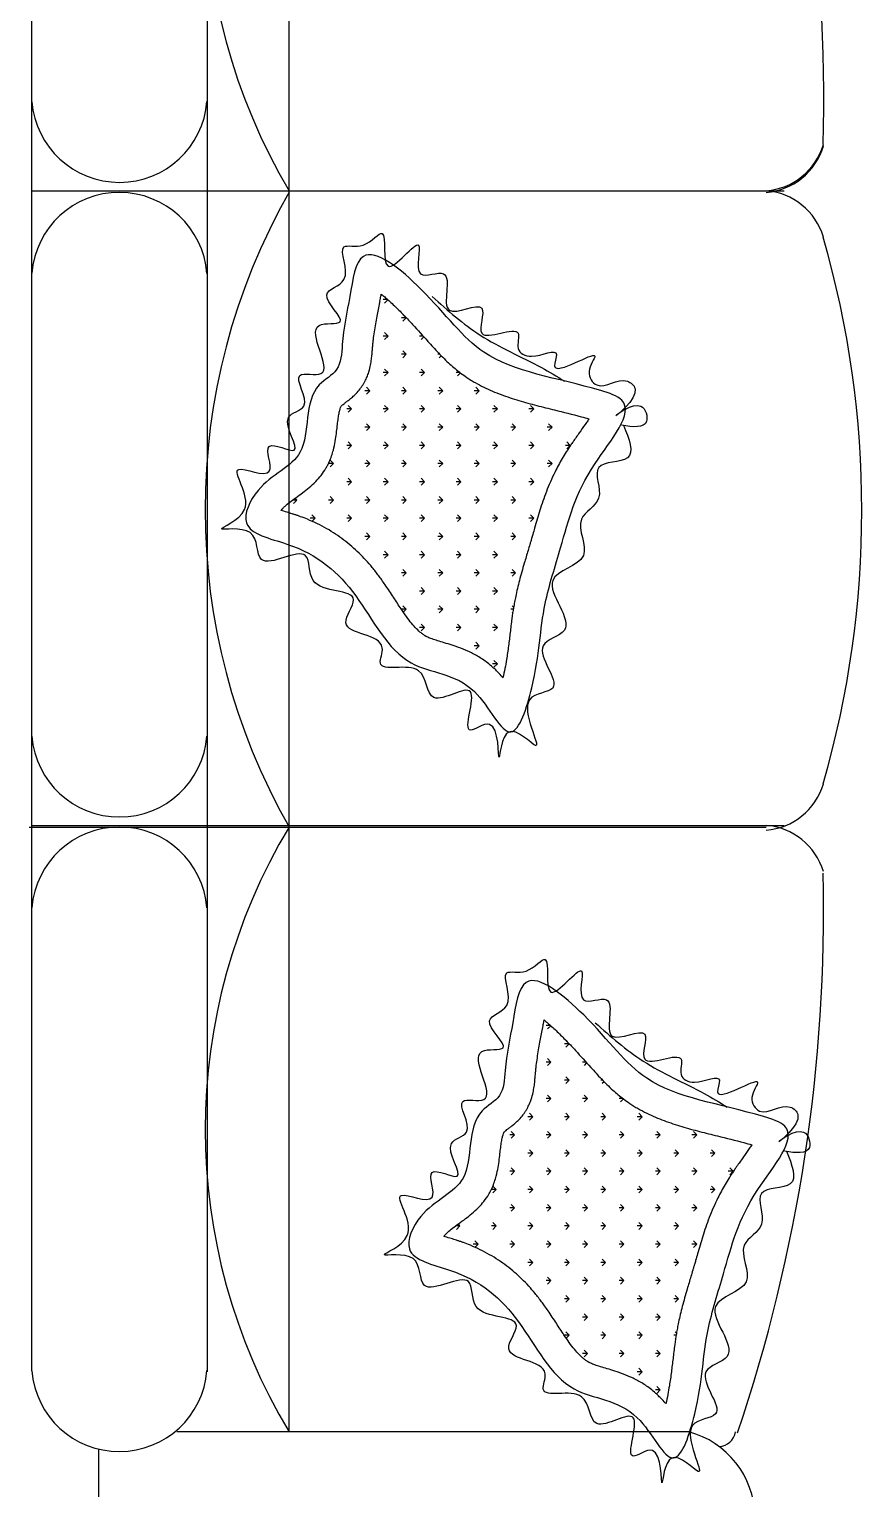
# Model space of a CAD drawing. Header units: inches. Extents: x 8.3 to 50.8, y 10.9 to 35.7.
# Drawn here: x 35.56 to 36.382, y 19.627 to 21.067 of the extents above; entities that cross this region are included whole.
import ezdxf

# ---------------------------------------------------------------- set-up
doc = ezdxf.new("R2010")
doc.units = ezdxf.units.IN
doc.header["$MEASUREMENT"] = 0
doc.layers.add('02', color=2, linetype='Continuous')
doc.layers.add('4', color=4, linetype='Continuous')

msp = doc.modelspace()

# ---------------------------------------------------------------- linework, layer by layer
at = {"layer": '02'}
for p, q in [((35.8167, 19.6835), (35.8167, 21.5125)), ((35.7362, 19.7429), (35.7362, 21.4532)), ((35.5625, 20.9076), (36.3051, 20.9076)), ((35.9141, 20.8003), (35.9096, 20.8003)), ((35.9142, 20.8001), (35.911, 20.7969)), ((35.9323, 20.7823), (35.9276, 20.7823)), ((35.9323, 20.7823), (35.929, 20.7857)), ((35.9323, 20.7823), (35.929, 20.7789)), ((35.9144, 20.7643), (35.9096, 20.7643)), ((35.9144, 20.7643), (35.911, 20.7677)), ((35.9144, 20.7643), (35.911, 20.761)), ((35.9489, 20.7643), (35.9455, 20.7643)), ((35.9496, 20.7636), (35.9469, 20.761)), ((35.9323, 20.7464), (35.9276, 20.7464)), ((35.9323, 20.7464), (35.929, 20.7497)), ((35.9323, 20.7464), (35.929, 20.743)), ((35.9654, 20.7464), (35.9635, 20.7464)), ((35.9668, 20.7449), (35.9649, 20.743)), ((35.9144, 20.7284), (35.911, 20.7318)), ((35.9503, 20.7284), (35.9469, 20.7318)), ((35.9144, 20.7284), (35.9096, 20.7284)), ((35.9144, 20.7284), (35.911, 20.725)), ((35.9503, 20.7284), (35.9455, 20.7284)), ((35.9503, 20.7284), (35.9469, 20.725)), ((35.9853, 20.7284), (35.9815, 20.7284)), ((35.9858, 20.728), (35.9829, 20.725)), ((35.8964, 20.7104), (35.8916, 20.7104)), ((35.8964, 20.7104), (35.893, 20.7138)), ((35.8964, 20.7104), (35.893, 20.7071)), ((35.9323, 20.7104), (35.9276, 20.7104)), ((35.9323, 20.7104), (35.929, 20.7138)), ((35.9323, 20.7104), (35.929, 20.7071)), ((35.9683, 20.7104), (35.9635, 20.7104)), ((35.9683, 20.7104), (35.9649, 20.7138)), ((35.9683, 20.7104), (35.9649, 20.7071)), ((36.0042, 20.7104), (35.9994, 20.7104)), ((36.0042, 20.7104), (36.0008, 20.7138)), ((36.0042, 20.7104), (36.0008, 20.7071)), ((35.8784, 20.6925), (35.8737, 20.6925)), ((35.8784, 20.6925), (35.8751, 20.6958)), ((35.8784, 20.6925), (35.8751, 20.6891)), ((35.9144, 20.6925), (35.9096, 20.6925)), ((35.9144, 20.6925), (35.911, 20.6958)), ((35.9144, 20.6925), (35.911, 20.6891)), ((35.9503, 20.6925), (35.9455, 20.6925)), ((35.9503, 20.6925), (35.9469, 20.6958)), ((35.9503, 20.6925), (35.9469, 20.6891)), ((35.9862, 20.6925), (35.9815, 20.6925)), ((35.9862, 20.6925), (35.9829, 20.6958)), ((35.9862, 20.6925), (35.9829, 20.6891)), ((36.0222, 20.6925), (36.0174, 20.6925)), ((36.0222, 20.6925), (36.0188, 20.6958)), ((36.0222, 20.6925), (36.0188, 20.6891)), ((36.0581, 20.6925), (36.0533, 20.6925)), ((36.0581, 20.6925), (36.0547, 20.6958)), ((36.0581, 20.6925), (36.0547, 20.6891)), ((35.8964, 20.6745), (35.8916, 20.6745)), ((35.8964, 20.6745), (35.893, 20.6779)), ((35.8964, 20.6745), (35.893, 20.6711)), ((35.9323, 20.6745), (35.9276, 20.6745)), ((35.9323, 20.6745), (35.929, 20.6779)), ((35.9323, 20.6745), (35.929, 20.6711)), ((35.9683, 20.6745), (35.9635, 20.6745)), ((35.9683, 20.6745), (35.9649, 20.6779)), ((35.9683, 20.6745), (35.9649, 20.6711)), ((36.0042, 20.6745), (35.9994, 20.6745)), ((36.0042, 20.6745), (36.0008, 20.6779)), ((36.0042, 20.6745), (36.0008, 20.6711)), ((36.0401, 20.6745), (36.0354, 20.6745)), ((36.0401, 20.6745), (36.0368, 20.6779)), ((36.0401, 20.6745), (36.0368, 20.6711)), ((36.0761, 20.6745), (36.0713, 20.6745)), ((36.0761, 20.6745), (36.0727, 20.6779)), ((36.0761, 20.6745), (36.0727, 20.6711)), ((36.109, 20.6775), (36.1086, 20.6779)), ((35.8784, 20.6565), (35.8751, 20.6599)), ((35.9144, 20.6565), (35.911, 20.6599)), ((35.9503, 20.6565), (35.9469, 20.6599)), ((35.9862, 20.6565), (35.9829, 20.6599)), ((36.0222, 20.6565), (36.0188, 20.6599)), ((36.0581, 20.6565), (36.0547, 20.6599)), ((36.094, 20.6565), (36.0907, 20.6599)), ((35.8784, 20.6565), (35.8737, 20.6565)), ((35.8784, 20.6565), (35.8751, 20.6532)), ((35.9144, 20.6565), (35.9096, 20.6565)), ((35.9144, 20.6565), (35.911, 20.6532)), ((35.9503, 20.6565), (35.9455, 20.6565)), ((35.9503, 20.6565), (35.9469, 20.6532)), ((35.9862, 20.6565), (35.9815, 20.6565)), ((35.9862, 20.6565), (35.9829, 20.6532)), ((36.0222, 20.6565), (36.0174, 20.6565)), ((36.0222, 20.6565), (36.0188, 20.6532)), ((36.0581, 20.6565), (36.0533, 20.6565)), ((36.0581, 20.6565), (36.0547, 20.6532)), ((36.094, 20.6565), (36.0893, 20.6565)), ((36.094, 20.6565), (36.0907, 20.6532)), ((35.8605, 20.6386), (35.8557, 20.6386)), ((35.8605, 20.6386), (35.8571, 20.6419)), ((35.8605, 20.6386), (35.8571, 20.6352)), ((35.8964, 20.6386), (35.8916, 20.6386)), ((35.8964, 20.6386), (35.893, 20.6419)), ((35.8964, 20.6386), (35.893, 20.6352)), ((35.9323, 20.6386), (35.9276, 20.6386)), ((35.9323, 20.6386), (35.929, 20.6419)), ((35.9323, 20.6386), (35.929, 20.6352)), ((35.9683, 20.6386), (35.9635, 20.6386)), ((35.9683, 20.6386), (35.9649, 20.6419)), ((35.9683, 20.6386), (35.9649, 20.6352)), ((36.0042, 20.6386), (35.9994, 20.6386)), ((36.0042, 20.6386), (36.0008, 20.6419)), ((36.0042, 20.6386), (36.0008, 20.6352)), ((36.0401, 20.6386), (36.0354, 20.6386)), ((36.0401, 20.6386), (36.0368, 20.6419)), ((36.0401, 20.6386), (36.0368, 20.6352)), ((36.0761, 20.6386), (36.0713, 20.6386)), ((36.0761, 20.6386), (36.0727, 20.6419)), ((36.0761, 20.6386), (36.0727, 20.6352)), ((35.8784, 20.6206), (35.8737, 20.6206)), ((35.8784, 20.6206), (35.8751, 20.624)), ((35.8784, 20.6206), (35.8751, 20.6172)), ((35.9144, 20.6206), (35.9096, 20.6206)), ((35.9144, 20.6206), (35.911, 20.624)), ((35.9144, 20.6206), (35.911, 20.6172)), ((35.9503, 20.6206), (35.9455, 20.6206)), ((35.9503, 20.6206), (35.9469, 20.624)), ((35.9503, 20.6206), (35.9469, 20.6172)), ((35.9862, 20.6206), (35.9815, 20.6206)), ((35.9862, 20.6206), (35.9829, 20.624)), ((35.9862, 20.6206), (35.9829, 20.6172)), ((36.0222, 20.6206), (36.0174, 20.6206)), ((36.0222, 20.6206), (36.0188, 20.624)), ((36.0222, 20.6206), (36.0188, 20.6172)), ((36.0581, 20.6206), (36.0533, 20.6206)), ((36.0581, 20.6206), (36.0547, 20.624)), ((36.0581, 20.6206), (36.0547, 20.6172)), ((35.8245, 20.6026), (35.8202, 20.6026)), ((35.8245, 20.6026), (35.8212, 20.5993)), ((35.8245, 20.6026), (35.8227, 20.6044)), ((35.8605, 20.6026), (35.8557, 20.6026)), ((35.8605, 20.6026), (35.8571, 20.606)), ((35.8605, 20.6026), (35.8571, 20.5993)), ((35.8964, 20.6026), (35.8916, 20.6026)), ((35.8964, 20.6026), (35.893, 20.606)), ((35.8964, 20.6026), (35.893, 20.5993)), ((35.9323, 20.6026), (35.9276, 20.6026)), ((35.9323, 20.6026), (35.929, 20.606)), ((35.9323, 20.6026), (35.929, 20.5993)), ((35.9683, 20.6026), (35.9635, 20.6026)), ((35.9683, 20.6026), (35.9649, 20.606)), ((35.9683, 20.6026), (35.9649, 20.5993)), ((36.0042, 20.6026), (35.9994, 20.6026)), ((36.0042, 20.6026), (36.0008, 20.606)), ((36.0042, 20.6026), (36.0008, 20.5993)), ((36.0401, 20.6026), (36.0354, 20.6026)), ((36.0401, 20.6026), (36.0368, 20.606)), ((36.0401, 20.6026), (36.0368, 20.5993)), ((35.8425, 20.5847), (35.8391, 20.588)), ((35.8784, 20.5847), (35.8751, 20.588)), ((35.9144, 20.5847), (35.911, 20.588)), ((35.9503, 20.5847), (35.9469, 20.588)), ((35.9862, 20.5847), (35.9829, 20.588)), ((36.0222, 20.5847), (36.0188, 20.588)), ((36.0581, 20.5847), (36.0547, 20.588)), ((35.8425, 20.5847), (35.8377, 20.5847)), ((35.8425, 20.5847), (35.8395, 20.5816)), ((35.8784, 20.5847), (35.8737, 20.5847)), ((35.8784, 20.5847), (35.8751, 20.5813)), ((35.9144, 20.5847), (35.9096, 20.5847)), ((35.9144, 20.5847), (35.911, 20.5813)), ((35.9503, 20.5847), (35.9455, 20.5847)), ((35.9503, 20.5847), (35.9469, 20.5813)), ((35.9862, 20.5847), (35.9815, 20.5847)), ((35.9862, 20.5847), (35.9829, 20.5813)), ((36.0222, 20.5847), (36.0174, 20.5847)), ((36.0222, 20.5847), (36.0188, 20.5813)), ((36.0581, 20.5847), (36.0533, 20.5847)), ((36.0581, 20.5847), (36.0547, 20.5813)), ((35.8964, 20.5667), (35.8916, 20.5667)), ((35.8964, 20.5667), (35.893, 20.5701)), ((35.8964, 20.5667), (35.893, 20.5633)), ((35.9323, 20.5667), (35.9276, 20.5667)), ((35.9323, 20.5667), (35.929, 20.5701)), ((35.9323, 20.5667), (35.929, 20.5633)), ((35.9683, 20.5667), (35.9635, 20.5667)), ((35.9683, 20.5667), (35.9649, 20.5701)), ((35.9683, 20.5667), (35.9649, 20.5633)), ((36.0042, 20.5667), (35.9994, 20.5667)), ((36.0042, 20.5667), (36.0008, 20.5701)), ((36.0042, 20.5667), (36.0008, 20.5633)), ((36.0401, 20.5667), (36.0354, 20.5667)), ((36.0401, 20.5667), (36.0368, 20.5701)), ((36.0401, 20.5667), (36.0368, 20.5633)), ((35.9144, 20.5487), (35.9096, 20.5487)), ((35.9144, 20.5487), (35.911, 20.5521)), ((35.9144, 20.5487), (35.911, 20.5454)), ((35.9503, 20.5487), (35.9455, 20.5487)), ((35.9503, 20.5487), (35.9469, 20.5521)), ((35.9503, 20.5487), (35.9469, 20.5454)), ((35.9862, 20.5487), (35.9815, 20.5487)), ((35.9862, 20.5487), (35.9829, 20.5521)), ((35.9862, 20.5487), (35.9829, 20.5454)), ((36.0222, 20.5487), (36.0174, 20.5487)), ((36.0222, 20.5487), (36.0188, 20.5521)), ((36.0222, 20.5487), (36.0188, 20.5454)), ((35.9323, 20.5308), (35.9276, 20.5308)), ((35.9323, 20.5308), (35.929, 20.5341)), ((35.9323, 20.5308), (35.929, 20.5274)), ((35.9683, 20.5308), (35.9635, 20.5308)), ((35.9683, 20.5308), (35.9649, 20.5341)), ((35.9683, 20.5308), (35.9649, 20.5274)), ((36.0042, 20.5308), (35.9994, 20.5308)), ((36.0042, 20.5308), (36.0008, 20.5341)), ((36.0042, 20.5308), (36.0008, 20.5274)), ((36.0401, 20.5308), (36.0354, 20.5308)), ((36.0401, 20.5308), (36.0368, 20.5341)), ((36.0401, 20.5308), (36.0368, 20.5274)), ((35.9503, 20.5128), (35.9469, 20.5162)), ((35.9862, 20.5128), (35.9829, 20.5162)), ((36.0222, 20.5128), (36.0188, 20.5162)), ((35.9503, 20.5128), (35.9455, 20.5128)), ((35.9503, 20.5128), (35.9469, 20.5094)), ((35.9862, 20.5128), (35.9815, 20.5128)), ((35.9862, 20.5128), (35.9829, 20.5094)), ((36.0222, 20.5128), (36.0174, 20.5128)), ((36.0222, 20.5128), (36.0188, 20.5094)), ((35.9323, 20.4948), (35.9276, 20.4948)), ((35.9323, 20.4948), (35.929, 20.4982)), ((35.9323, 20.4948), (35.9294, 20.4919)), ((35.9683, 20.4948), (35.9635, 20.4948)), ((35.9683, 20.4948), (35.9649, 20.4982)), ((35.9683, 20.4948), (35.9649, 20.4915)), ((36.0042, 20.4948), (35.9994, 20.4948)), ((36.0042, 20.4948), (36.0008, 20.4982)), ((36.0042, 20.4948), (36.0008, 20.4915)), ((36.0378, 20.4948), (36.0354, 20.4948)), ((36.0382, 20.4968), (36.0368, 20.4982)), ((36.0374, 20.4921), (36.0368, 20.4915)), ((35.9503, 20.4769), (35.9455, 20.4769)), ((35.9503, 20.4769), (35.9469, 20.4802)), ((35.9503, 20.4769), (35.9469, 20.4735)), ((35.9862, 20.4769), (35.9815, 20.4769)), ((35.9862, 20.4769), (35.9829, 20.4802)), ((35.9862, 20.4769), (35.9829, 20.4735)), ((36.0222, 20.4769), (36.0174, 20.4769)), ((36.0222, 20.4769), (36.0188, 20.4802)), ((36.0222, 20.4769), (36.0188, 20.4735)), ((36.0042, 20.4589), (35.9994, 20.4589)), ((36.0042, 20.4589), (36.0008, 20.4623)), ((36.0042, 20.4589), (36.0008, 20.4555)), ((36.0222, 20.4409), (36.0188, 20.4443)), ((36.0222, 20.4409), (36.0174, 20.4409)), ((36.0222, 20.4409), (36.0188, 20.4376)), ((35.5605, 20.2801), (36.2871, 20.2801)), ((35.5631, 20.2817), (36.3051, 20.2817)), ((36.0747, 20.0842), (36.0702, 20.0842)), ((36.0748, 20.0841), (36.0716, 20.0809)), ((36.093, 20.0663), (36.0896, 20.0696)), ((36.093, 20.0663), (36.0882, 20.0663)), ((36.093, 20.0663), (36.0896, 20.0629)), ((36.075, 20.0483), (36.0702, 20.0483)), ((36.075, 20.0483), (36.0716, 20.0517)), ((36.075, 20.0483), (36.0716, 20.0449)), ((36.1095, 20.0483), (36.1062, 20.0483)), ((36.1102, 20.0476), (36.1076, 20.0449)), ((36.093, 20.0303), (36.0882, 20.0303)), ((36.093, 20.0303), (36.0896, 20.0337)), ((36.093, 20.0303), (36.0896, 20.027)), ((36.126, 20.0303), (36.1241, 20.0303)), ((36.1274, 20.0289), (36.1255, 20.027)), ((36.075, 20.0124), (36.0702, 20.0124)), ((36.075, 20.0124), (36.0716, 20.0157)), ((36.075, 20.0124), (36.0716, 20.009)), ((36.1109, 20.0124), (36.1062, 20.0124)), ((36.1109, 20.0124), (36.1076, 20.0157)), ((36.1109, 20.0124), (36.1076, 20.009)), ((36.1459, 20.0124), (36.1421, 20.0124)), ((36.1464, 20.0119), (36.1435, 20.009)), ((36.057, 19.9944), (36.0537, 19.9978)), ((36.093, 19.9944), (36.0896, 19.9978)), ((36.1289, 19.9944), (36.1255, 19.9978)), ((36.1648, 19.9944), (36.1615, 19.9978)), ((36.057, 19.9944), (36.0523, 19.9944)), ((36.057, 19.9944), (36.0537, 19.991)), ((36.093, 19.9944), (36.0882, 19.9944)), ((36.093, 19.9944), (36.0896, 19.991)), ((36.1289, 19.9944), (36.1241, 19.9944)), ((36.1289, 19.9944), (36.1255, 19.991)), ((36.1648, 19.9944), (36.1601, 19.9944)), ((36.1648, 19.9944), (36.1615, 19.991)), ((36.0391, 19.9764), (36.0343, 19.9764)), ((36.0391, 19.9764), (36.0357, 19.9798)), ((36.0391, 19.9764), (36.0357, 19.9731)), ((36.075, 19.9764), (36.0702, 19.9764)), ((36.075, 19.9764), (36.0716, 19.9798)), ((36.075, 19.9764), (36.0716, 19.9731)), ((36.1109, 19.9764), (36.1062, 19.9764)), ((36.1109, 19.9764), (36.1076, 19.9798)), ((36.1109, 19.9764), (36.1076, 19.9731)), ((36.1469, 19.9764), (36.1421, 19.9764)), ((36.1469, 19.9764), (36.1435, 19.9798)), ((36.1469, 19.9764), (36.1435, 19.9731)), ((36.1828, 19.9764), (36.178, 19.9764)), ((36.1828, 19.9764), (36.1794, 19.9798)), ((36.1828, 19.9764), (36.1794, 19.9731)), ((36.2187, 19.9764), (36.214, 19.9764)), ((36.2187, 19.9764), (36.2154, 19.9798)), ((36.2187, 19.9764), (36.2154, 19.9731)), ((36.057, 19.9585), (36.0523, 19.9585)), ((36.057, 19.9585), (36.0537, 19.9618)), ((36.057, 19.9585), (36.0537, 19.9551)), ((36.093, 19.9585), (36.0882, 19.9585)), ((36.093, 19.9585), (36.0896, 19.9618)), ((36.093, 19.9585), (36.0896, 19.9551)), ((36.1289, 19.9585), (36.1241, 19.9585)), ((36.1289, 19.9585), (36.1255, 19.9618)), ((36.1289, 19.9585), (36.1255, 19.9551)), ((36.1648, 19.9585), (36.1601, 19.9585)), ((36.1648, 19.9585), (36.1615, 19.9618)), ((36.1648, 19.9585), (36.1615, 19.9551)), ((36.2008, 19.9585), (36.196, 19.9585)), ((36.2008, 19.9585), (36.1974, 19.9618)), ((36.2008, 19.9585), (36.1974, 19.9551)), ((36.2367, 19.9585), (36.2319, 19.9585)), ((36.2367, 19.9585), (36.2333, 19.9618)), ((36.2367, 19.9585), (36.2333, 19.9551)), ((36.2696, 19.9615), (36.2693, 19.9618)), ((36.0391, 19.9405), (36.0343, 19.9405)), ((36.0391, 19.9405), (36.0357, 19.9439)), ((36.0391, 19.9405), (36.0357, 19.9371)), ((36.075, 19.9405), (36.0702, 19.9405)), ((36.075, 19.9405), (36.0716, 19.9439)), ((36.075, 19.9405), (36.0716, 19.9371)), ((36.1109, 19.9405), (36.1062, 19.9405)), ((36.1109, 19.9405), (36.1076, 19.9439)), ((36.1109, 19.9405), (36.1076, 19.9371)), ((36.1469, 19.9405), (36.1421, 19.9405)), ((36.1469, 19.9405), (36.1435, 19.9439)), ((36.1469, 19.9405), (36.1435, 19.9371)), ((36.1828, 19.9405), (36.178, 19.9405)), ((36.1828, 19.9405), (36.1794, 19.9439)), ((36.1828, 19.9405), (36.1794, 19.9371)), ((36.2187, 19.9405), (36.214, 19.9405)), ((36.2187, 19.9405), (36.2154, 19.9439)), ((36.2187, 19.9405), (36.2154, 19.9371)), ((36.2547, 19.9405), (36.2499, 19.9405)), ((36.2547, 19.9405), (36.2513, 19.9439)), ((36.2547, 19.9405), (36.2513, 19.9371)), ((36.0211, 19.9225), (36.0177, 19.9259)), ((36.057, 19.9225), (36.0537, 19.9259)), ((36.093, 19.9225), (36.0896, 19.9259)), ((36.1289, 19.9225), (36.1255, 19.9259)), ((36.1648, 19.9225), (36.1615, 19.9259)), ((36.2008, 19.9225), (36.1974, 19.9259)), ((36.2367, 19.9225), (36.2333, 19.9259)), ((36.0211, 19.9225), (36.0163, 19.9225)), ((36.0211, 19.9225), (36.0177, 19.9192)), ((36.057, 19.9225), (36.0523, 19.9225)), ((36.057, 19.9225), (36.0537, 19.9192)), ((36.093, 19.9225), (36.0882, 19.9225)), ((36.093, 19.9225), (36.0896, 19.9192)), ((36.1289, 19.9225), (36.1241, 19.9225)), ((36.1289, 19.9225), (36.1255, 19.9192)), ((36.1648, 19.9225), (36.1601, 19.9225)), ((36.1648, 19.9225), (36.1615, 19.9192)), ((36.2008, 19.9225), (36.196, 19.9225)), ((36.2008, 19.9225), (36.1974, 19.9192)), ((36.2367, 19.9225), (36.2319, 19.9225)), ((36.2367, 19.9225), (36.2333, 19.9192)), ((36.0391, 19.9046), (36.0343, 19.9046)), ((36.0391, 19.9046), (36.0357, 19.9079)), ((36.0391, 19.9046), (36.0357, 19.9012)), ((36.075, 19.9046), (36.0702, 19.9046)), ((36.075, 19.9046), (36.0716, 19.9079)), ((36.075, 19.9046), (36.0716, 19.9012)), ((36.1109, 19.9046), (36.1062, 19.9046)), ((36.1109, 19.9046), (36.1076, 19.9079)), ((36.1109, 19.9046), (36.1076, 19.9012)), ((36.1469, 19.9046), (36.1421, 19.9046)), ((36.1469, 19.9046), (36.1435, 19.9079)), ((36.1469, 19.9046), (36.1435, 19.9012)), ((36.1828, 19.9046), (36.178, 19.9046)), ((36.1828, 19.9046), (36.1794, 19.9079)), ((36.1828, 19.9046), (36.1794, 19.9012)), ((36.2187, 19.9046), (36.214, 19.9046)), ((36.2187, 19.9046), (36.2154, 19.9079)), ((36.2187, 19.9046), (36.2154, 19.9012)), ((35.9852, 19.8866), (35.9808, 19.8866)), ((35.9852, 19.8866), (35.9818, 19.8832)), ((35.9852, 19.8866), (35.9833, 19.8884)), ((36.0211, 19.8866), (36.0163, 19.8866)), ((36.0211, 19.8866), (36.0177, 19.89)), ((36.0211, 19.8866), (36.0177, 19.8832)), ((36.057, 19.8866), (36.0523, 19.8866)), ((36.057, 19.8866), (36.0537, 19.89)), ((36.057, 19.8866), (36.0537, 19.8832)), ((36.093, 19.8866), (36.0882, 19.8866)), ((36.093, 19.8866), (36.0896, 19.89)), ((36.093, 19.8866), (36.0896, 19.8832)), ((36.1289, 19.8866), (36.1241, 19.8866)), ((36.1289, 19.8866), (36.1255, 19.89)), ((36.1289, 19.8866), (36.1255, 19.8832)), ((36.1648, 19.8866), (36.1601, 19.8866)), ((36.1648, 19.8866), (36.1615, 19.89)), ((36.1648, 19.8866), (36.1615, 19.8832)), ((36.2008, 19.8866), (36.196, 19.8866)), ((36.2008, 19.8866), (36.1974, 19.89)), ((36.2008, 19.8866), (36.1974, 19.8832)), ((36.0031, 19.8686), (35.9984, 19.8686)), ((36.0031, 19.8686), (35.9998, 19.872)), ((36.0031, 19.8686), (36.0001, 19.8656)), ((36.0391, 19.8686), (36.0343, 19.8686)), ((36.0391, 19.8686), (36.0357, 19.872)), ((36.0391, 19.8686), (36.0357, 19.8653)), ((36.075, 19.8686), (36.0702, 19.8686)), ((36.075, 19.8686), (36.0716, 19.872)), ((36.075, 19.8686), (36.0716, 19.8653)), ((36.1109, 19.8686), (36.1062, 19.8686)), ((36.1109, 19.8686), (36.1076, 19.872)), ((36.1109, 19.8686), (36.1076, 19.8653)), ((36.1469, 19.8686), (36.1421, 19.8686)), ((36.1469, 19.8686), (36.1435, 19.872)), ((36.1469, 19.8686), (36.1435, 19.8653)), ((36.1828, 19.8686), (36.178, 19.8686)), ((36.1828, 19.8686), (36.1794, 19.872)), ((36.1828, 19.8686), (36.1794, 19.8653)), ((36.2187, 19.8686), (36.214, 19.8686)), ((36.2187, 19.8686), (36.2154, 19.872)), ((36.2187, 19.8686), (36.2154, 19.8653)), ((36.057, 19.8507), (36.0537, 19.854)), ((36.093, 19.8507), (36.0896, 19.854)), ((36.1289, 19.8507), (36.1255, 19.854)), ((36.1648, 19.8507), (36.1615, 19.854)), ((36.2008, 19.8507), (36.1974, 19.854)), ((36.057, 19.8507), (36.0523, 19.8507)), ((36.057, 19.8507), (36.0537, 19.8473)), ((36.093, 19.8507), (36.0882, 19.8507)), ((36.093, 19.8507), (36.0896, 19.8473)), ((36.1289, 19.8507), (36.1241, 19.8507)), ((36.1289, 19.8507), (36.1255, 19.8473)), ((36.1648, 19.8507), (36.1601, 19.8507)), ((36.1648, 19.8507), (36.1615, 19.8473)), ((36.2008, 19.8507), (36.196, 19.8507)), ((36.2008, 19.8507), (36.1974, 19.8473)), ((36.075, 19.8327), (36.0702, 19.8327)), ((36.075, 19.8327), (36.0716, 19.8361)), ((36.075, 19.8327), (36.0716, 19.8293)), ((36.1109, 19.8327), (36.1062, 19.8327)), ((36.1109, 19.8327), (36.1076, 19.8361)), ((36.1109, 19.8327), (36.1076, 19.8293)), ((36.1469, 19.8327), (36.1421, 19.8327)), ((36.1469, 19.8327), (36.1435, 19.8361)), ((36.1469, 19.8327), (36.1435, 19.8293)), ((36.1828, 19.8327), (36.178, 19.8327)), ((36.1828, 19.8327), (36.1794, 19.8361)), ((36.1828, 19.8327), (36.1794, 19.8293)), ((36.093, 19.8147), (36.0882, 19.8147)), ((36.093, 19.8147), (36.0896, 19.8181)), ((36.093, 19.8147), (36.0896, 19.8114)), ((36.1289, 19.8147), (36.1241, 19.8147)), ((36.1289, 19.8147), (36.1255, 19.8181)), ((36.1289, 19.8147), (36.1255, 19.8114)), ((36.1648, 19.8147), (36.1601, 19.8147)), ((36.1648, 19.8147), (36.1615, 19.8181)), ((36.1648, 19.8147), (36.1615, 19.8114)), ((36.2008, 19.8147), (36.196, 19.8147)), ((36.2008, 19.8147), (36.1974, 19.8181)), ((36.2008, 19.8147), (36.1974, 19.8114)), ((36.1109, 19.7968), (36.1062, 19.7968)), ((36.1109, 19.7968), (36.1076, 19.8001)), ((36.1109, 19.7968), (36.1076, 19.7934)), ((36.1469, 19.7968), (36.1421, 19.7968)), ((36.1469, 19.7968), (36.1435, 19.8001)), ((36.1469, 19.7968), (36.1435, 19.7934)), ((36.1828, 19.7968), (36.178, 19.7968)), ((36.1828, 19.7968), (36.1794, 19.8001)), ((36.1828, 19.7968), (36.1794, 19.7934)), ((36.093, 19.7788), (36.0896, 19.7822)), ((36.1289, 19.7788), (36.1255, 19.7822)), ((36.1648, 19.7788), (36.1615, 19.7822)), ((36.1988, 19.7808), (36.1974, 19.7822)), ((36.093, 19.7788), (36.0882, 19.7788)), ((36.093, 19.7788), (36.09, 19.7759)), ((36.1289, 19.7788), (36.1241, 19.7788)), ((36.1289, 19.7788), (36.1255, 19.7754)), ((36.1648, 19.7788), (36.1601, 19.7788)), ((36.1648, 19.7788), (36.1615, 19.7754)), ((36.1984, 19.7788), (36.196, 19.7788)), ((36.198, 19.7761), (36.1974, 19.7754)), ((36.1109, 19.7608), (36.1062, 19.7608)), ((36.1109, 19.7608), (36.1076, 19.7642)), ((36.1109, 19.7608), (36.1076, 19.7575)), ((36.1469, 19.7608), (36.1421, 19.7608)), ((36.1469, 19.7608), (36.1435, 19.7642)), ((36.1469, 19.7608), (36.1435, 19.7575)), ((36.1828, 19.7608), (36.178, 19.7608)), ((36.1828, 19.7608), (36.1794, 19.7642)), ((36.1828, 19.7608), (36.1794, 19.7575)), ((36.1648, 19.7429), (36.1601, 19.7429)), ((36.1648, 19.7429), (36.1615, 19.7462)), ((36.1648, 19.7429), (36.1615, 19.7395)), ((36.1828, 19.7249), (36.178, 19.7249)), ((36.1828, 19.7249), (36.1794, 19.7283)), ((36.1828, 19.7249), (36.1794, 19.7215)), ((36.2122, 19.6835), (35.7062, 19.6835))]:
    msp.add_line(p, q, dxfattribs=at)
for centre, radius, start, end in [((36.327, 21.2101), 0.5931, 149.3408, 210.6592), ((35.6494, 21.0025), 0.0866, 184.6429, 355.5274), ((35.6494, 20.8194), 0.0866, 4.4726, 175.3571), ((36.3667, 20.5931), 0.6328, 150.3569, 209.6431), ((35.6494, 20.3766), 0.0866, 184.6429, 355.5274), ((35.6494, 20.1935), 0.0866, 4.4726, 175.3571), ((36.3138, 19.9818), 0.5797, 149.0302, 210.9698)]:
    msp.add_arc(centre, radius, start, end, dxfattribs=at)
for centre in [(35.8768, 20.8032), (36.0374, 20.0871)]:
    msp.add_ellipse(centre, major_axis=(0.0212, 0.0212), ratio=1, start_param=5.300169, end_param=5.345893, dxfattribs=at)
for points, knots in [([(36.1466, 20.6763), (36.152, 20.663), (36.1624, 20.6373), (36.1095, 20.6427), (36.132, 20.6012), (36.0931, 20.5851), (36.1224, 20.5405), (36.0524, 20.5286), (36.1093, 20.4731), (36.0488, 20.4612), (36.0961, 20.412), (36.0339, 20.413), (36.0787, 20.3363), (36.0281, 20.3925), (36.0223, 20.3244), (36.0246, 20.3962), (35.9815, 20.3604), (36.013, 20.4362), (35.9507, 20.3907), (35.9542, 20.4496), (35.8982, 20.4287), (35.9183, 20.471), (35.8563, 20.4692), (35.8964, 20.5174), (35.8317, 20.5081), (35.8414, 20.5656), (35.7801, 20.5248), (35.7894, 20.58), (35.7311, 20.5692), (35.7934, 20.5912), (35.7452, 20.6477), (35.8099, 20.6165), (35.7854, 20.6681), (35.8391, 20.6381), (35.8023, 20.687), (35.844, 20.6922), (35.8131, 20.7334), (35.8709, 20.7173), (35.8227, 20.7831), (35.883, 20.7723), (35.8391, 20.8081), (35.884, 20.8164), (35.8595, 20.8593), (35.8922, 20.8484), (35.9163, 20.8816), (35.9032, 20.8057), (35.9562, 20.8786), (35.9351, 20.8139), (35.9842, 20.8384), (35.9577, 20.7713), (36.0188, 20.807), (35.9934, 20.7499), (36.0507, 20.7807), (36.0386, 20.7498), (36.0581, 20.7399), (36.0862, 20.7557), (36.0693, 20.7177), (36.1322, 20.7595), (36.1081, 20.7292), (36.1232, 20.707), (36.1444, 20.7269), (36.1673, 20.707), (36.1204, 20.6713), (36.165, 20.7065), (36.1741, 20.672), (36.1558, 20.6747), (36.1447, 20.6763)], [0, 0, 0, 0, 32.361189, 62.209514, 92.459175, 119.311788, 155.282812, 194.219571, 244.662932, 270.349956, 313.000439, 338.331804, 384.058239, 413.611499, 439.938922, 473.436072, 493.144437, 530.95651, 567.263984, 597.736579, 636.235812, 651.477956, 694.953626, 718.864106, 762.778816, 788.490111, 832.066034, 860.855424, 889.418696, 918.921891, 959.026319, 989.284788, 1013.862636, 1038.689243, 1071.324485, 1090.210403, 1120.694691, 1141.542644, 1188.845408, 1209.948969, 1239.531759, 1262.2765, 1294.416763, 1313.385806, 1335.406886, 1368.042128, 1404.709564, 1433.131361, 1455.780871, 1492.145889, 1524.288345, 1548.866194, 1584.727918, 1599.852747, 1615.076175, 1639.685873, 1651.18545, 1691.933737, 1708.083752, 1723.320048, 1753.755193, 1764.441174, 1796.950082, 1823.244995, 1839.39501, 1864.221616, 1864.221616, 1864.221616, 1864.221616]), ([(35.8768, 20.8032), (35.8794, 20.8204), (35.8862, 20.8645), (35.9615, 20.8012), (36.008, 20.7322), (36.0882, 20.7225), (36.1654, 20.6972), (36.1024, 20.6264), (36.0892, 20.5681), (36.0637, 20.4897), (36.0644, 20.4382), (36.0359, 20.3492), (35.9998, 20.4326), (35.925, 20.4311), (35.8856, 20.514), (35.835, 20.5578), (35.7639, 20.5712), (35.7878, 20.6244), (35.8435, 20.6429), (35.8286, 20.7101), (35.8679, 20.7296), (35.869, 20.7645), (35.8737, 20.7879), (35.8768, 20.8032)], [0, 0, 0, 0, 41.843342, 106.952852, 195.112182, 316.29726, 339.110027, 406.86512, 496.721979, 553.590739, 637.819991, 686.006203, 739.507286, 807.945586, 893.821557, 978.80819, 1023.569374, 1057.646442, 1113.806963, 1182.617344, 1205.362084, 1230.583765, 1278.448041, 1278.448041, 1278.448041, 1278.448041]), ([(35.9064, 20.7986), (35.9066, 20.7995), (35.9067, 20.8004), (35.9071, 20.8028), (35.9073, 20.8043), (35.9076, 20.8058)], [0, 0, 0, 0, 2.170658, 2.170658, 6.046587, 6.046587, 6.046587, 6.046587]), ([(35.9076, 20.8058), (35.9081, 20.8054), (35.9087, 20.8049), (35.9104, 20.8034), (35.9116, 20.8024), (35.9157, 20.7988), (35.9187, 20.796), (35.9232, 20.7917), (35.9247, 20.7903), (35.9276, 20.7873), (35.929, 20.7859), (35.9332, 20.7815), (35.9359, 20.7787), (35.9437, 20.7701), (35.9487, 20.7646), (35.9571, 20.7552), (35.9605, 20.7514), (35.9677, 20.7439), (35.9714, 20.7402), (35.9787, 20.7336), (35.9822, 20.7307), (35.9879, 20.7264), (35.9899, 20.725), (35.9933, 20.7226), (35.9947, 20.7217), (35.9975, 20.72), (35.9989, 20.7192), (36.0031, 20.7168), (36.0059, 20.7153), (36.0144, 20.7111), (36.0202, 20.7087), (36.0317, 20.7044), (36.0376, 20.7025), (36.0492, 20.699), (36.0551, 20.6974), (36.0668, 20.6943), (36.0727, 20.6929), (36.0874, 20.6893), (36.0961, 20.6871), (36.1073, 20.6841), (36.1099, 20.6834), (36.1124, 20.6826)], [85.52081, 85.52081, 85.52081, 85.52081, 87.640059, 87.640059, 91.878559, 91.878559, 102.389024, 102.389024, 107.8015, 107.8015, 113.213976, 113.213976, 124.038929, 124.038929, 145.688834, 145.688834, 160.716331, 160.716331, 175.743828, 175.743828, 188.285115, 188.285115, 194.842722, 194.842722, 199.148767, 199.148767, 203.454812, 203.454812, 212.066901, 212.066901, 229.09625, 229.09625, 246.125599, 246.125599, 263.154948, 263.154948, 280.184297, 280.184297, 305.642362, 305.642362, 313.155496, 313.155496, 313.155496, 313.155496]), ([(35.958, 20.8032), (35.9731, 20.7897), (36.0054, 20.7609), (36.0537, 20.7407), (36.0808, 20.7245), (36.0882, 20.7199)], [0, 0, 0, 0, 60.467486, 128.88531, 155.117828, 155.117828, 155.117828, 155.117828]), ([(35.8683, 20.6954), (35.8683, 20.6955), (35.8684, 20.6955), (35.8686, 20.6958), (35.8689, 20.696), (35.8698, 20.6967), (35.8703, 20.6971), (35.8716, 20.6981), (35.8723, 20.6987), (35.874, 20.6999), (35.8749, 20.7006), (35.8769, 20.7023), (35.878, 20.7032), (35.8804, 20.7052), (35.8816, 20.7064), (35.8842, 20.7091), (35.8855, 20.7106), (35.8871, 20.7127), (35.8875, 20.7131), (35.8881, 20.714), (35.8884, 20.7144), (35.8889, 20.7152), (35.8891, 20.7156), (35.8899, 20.7167), (35.8904, 20.7175), (35.8917, 20.7199), (35.8925, 20.7215), (35.8938, 20.7245), (35.8944, 20.726), (35.8957, 20.7298), (35.8963, 20.732), (35.8972, 20.7363), (35.8975, 20.7382), (35.8981, 20.742), (35.8983, 20.7437), (35.8986, 20.747), (35.8987, 20.7485), (35.8989, 20.7506), (35.899, 20.7512), (35.899, 20.7523), (35.8991, 20.7527), (35.8991, 20.7534), (35.8992, 20.7537), (35.8992, 20.7544), (35.8992, 20.7547), (35.8993, 20.7557), (35.8994, 20.7563), (35.8996, 20.7582), (35.8997, 20.7595), (35.9002, 20.7634), (35.9006, 20.766), (35.9017, 20.7737), (35.9026, 20.7788), (35.9044, 20.7884), (35.9053, 20.7928), (35.9062, 20.7973)], [1183.700543, 1183.700543, 1183.700543, 1183.700543, 1185.081985, 1185.081985, 1187.844871, 1187.844871, 1190.607756, 1190.607756, 1193.370641, 1193.370641, 1196.133526, 1196.133526, 1198.896411, 1198.896411, 1201.659297, 1201.659297, 1204.422182, 1204.422182, 1205.132906, 1205.132906, 1205.717778, 1205.717778, 1206.302649, 1206.302649, 1207.472392, 1207.472392, 1209.811877, 1209.811877, 1212.151363, 1212.151363, 1215.903452, 1215.903452, 1219.655541, 1219.655541, 1223.407631, 1223.407631, 1227.15972, 1227.15972, 1229.098908, 1229.098908, 1230.297271, 1230.297271, 1231.361328, 1231.361328, 1232.425385, 1232.425385, 1234.553498, 1234.553498, 1238.809725, 1238.809725, 1247.322178, 1247.322178, 1264.347085, 1264.347085, 1278.448041, 1278.448041, 1278.448041, 1278.448041]), ([(35.8088, 20.5924), (35.8089, 20.5926), (35.8091, 20.5928), (35.8094, 20.5931), (35.8095, 20.5933), (35.81, 20.5938), (35.8103, 20.5941), (35.8112, 20.5952), (35.812, 20.5959), (35.8141, 20.5978), (35.8156, 20.5991), (35.8191, 20.6018), (35.8211, 20.6033), (35.8254, 20.6064), (35.8277, 20.608), (35.8322, 20.6114), (35.8343, 20.613), (35.8386, 20.6167), (35.8409, 20.6187), (35.8449, 20.6228), (35.8466, 20.6248), (35.85, 20.6291), (35.8516, 20.6315), (35.8537, 20.635), (35.8543, 20.6361), (35.8554, 20.6381), (35.8558, 20.6391), (35.8572, 20.6422), (35.858, 20.6442), (35.8593, 20.6481), (35.8599, 20.65), (35.8612, 20.6548), (35.8618, 20.6577), (35.8627, 20.6632), (35.8631, 20.6658), (35.8637, 20.6707), (35.864, 20.6731), (35.8645, 20.6776), (35.8648, 20.6797), (35.8653, 20.6835), (35.8655, 20.6853), (35.8661, 20.6885), (35.8664, 20.6899), (35.8669, 20.6922), (35.8672, 20.6931), (35.8677, 20.6944), (35.8679, 20.6948), (35.8682, 20.6953), (35.8682, 20.6954), (35.8683, 20.6954)], [1056.689492, 1056.689492, 1056.689492, 1056.689492, 1057.826114, 1057.826114, 1058.962736, 1058.962736, 1061.235979, 1061.235979, 1065.782465, 1065.782465, 1073.780173, 1073.780173, 1081.777881, 1081.777881, 1089.775589, 1089.775589, 1096.272096, 1096.272096, 1102.768603, 1102.768603, 1107.809424, 1107.809424, 1112.850245, 1112.850245, 1114.811668, 1114.811668, 1116.773092, 1116.773092, 1120.695939, 1120.695939, 1124.618787, 1124.618787, 1130.88839, 1130.88839, 1137.157993, 1137.157993, 1143.427596, 1143.427596, 1149.697199, 1149.697199, 1155.966802, 1155.966802, 1162.236405, 1162.236405, 1168.506008, 1168.506008, 1173.465293, 1173.465293, 1178.387197, 1178.387197, 1178.387197, 1178.387197]), ([(36.1124, 20.6826), (36.112, 20.682), (36.1116, 20.6814), (36.1104, 20.6796), (36.1095, 20.6783), (36.1068, 20.6744), (36.1049, 20.6717), (36.1009, 20.666), (36.0988, 20.6631), (36.096, 20.659), (36.0952, 20.6579), (36.0937, 20.6556), (36.093, 20.6545), (36.0915, 20.6523), (36.0908, 20.6511), (36.0887, 20.6478), (36.0874, 20.6456), (36.0835, 20.639), (36.0812, 20.6347), (36.0757, 20.6237), (36.0729, 20.6172), (36.068, 20.6045), (36.0659, 20.5984), (36.0622, 20.5865), (36.0605, 20.5807), (36.0583, 20.5728), (36.0576, 20.5707), (36.0567, 20.5673), (36.0563, 20.566), (36.0557, 20.5638), (36.0554, 20.5628), (36.0548, 20.5609), (36.0545, 20.5599), (36.0536, 20.5569), (36.053, 20.5549), (36.0512, 20.5487), (36.0499, 20.5445), (36.047, 20.5346), (36.0454, 20.5289), (36.0432, 20.5205), (36.0425, 20.5178), (36.0413, 20.5127), (36.0407, 20.5102), (36.04, 20.5067), (36.0398, 20.5057), (36.0394, 20.5038), (36.0392, 20.5029), (36.0387, 20.5001), (36.0384, 20.4982), (36.0375, 20.4927), (36.0369, 20.4891), (36.0358, 20.4809), (36.0353, 20.4764), (36.0342, 20.4675), (36.0337, 20.4631), (36.0325, 20.4542), (36.0319, 20.4498), (36.0302, 20.4395), (36.0291, 20.4336), (36.0276, 20.4272)], [380.315627, 380.315627, 380.315627, 380.315627, 382.37168, 382.37168, 386.483785, 386.483785, 394.520386, 394.520386, 402.556987, 402.556987, 405.495544, 405.495544, 408.425637, 408.425637, 411.355729, 411.355729, 417.215913, 417.215913, 428.936281, 428.936281, 447.426502, 447.426502, 465.916724, 465.916724, 484.406945, 484.406945, 491.539714, 491.539714, 495.654181, 495.654181, 498.852023, 498.852023, 502.049865, 502.049865, 508.445548, 508.445548, 521.236914, 521.236914, 537.963762, 537.963762, 545.471776, 545.471776, 552.590741, 552.590741, 555.306825, 555.306825, 558.022908, 558.022908, 563.455076, 563.455076, 574.31941, 574.31941, 588.703135, 588.703135, 603.086861, 603.086861, 617.470586, 617.470586, 635.13153, 635.13153, 635.13153, 635.13153]), ([(36.0276, 20.4272), (36.0271, 20.4279), (36.0264, 20.4286), (36.0246, 20.4308), (36.0233, 20.4322), (36.0215, 20.4341), (36.021, 20.4345), (36.0196, 20.4359), (36.0187, 20.4367), (36.016, 20.4392), (36.0142, 20.4406), (36.0092, 20.4445), (36.0059, 20.4467), (35.9994, 20.4505), (35.9961, 20.4522), (35.9898, 20.455), (35.9868, 20.4562), (35.9809, 20.4583), (35.9781, 20.4593), (35.9728, 20.4609), (35.9703, 20.4616), (35.9657, 20.463), (35.9636, 20.4636), (35.9598, 20.4649), (35.9581, 20.4654), (35.9551, 20.4666), (35.9538, 20.4671), (35.9524, 20.4678), (35.9521, 20.468), (35.9517, 20.4682), (35.9515, 20.4683), (35.9511, 20.4685), (35.9509, 20.4687), (35.9503, 20.469), (35.9499, 20.4693), (35.9486, 20.4701), (35.9478, 20.4708), (35.9455, 20.4726), (35.944, 20.474), (35.9408, 20.4772), (35.9392, 20.479), (35.9359, 20.483), (35.9342, 20.4852), (35.9308, 20.49), (35.929, 20.4925), (35.9248, 20.4988), (35.9223, 20.5027), (35.9171, 20.5107), (35.9143, 20.5148), (35.9104, 20.5206), (35.9093, 20.5222), (35.9072, 20.5251), (35.9062, 20.5264), (35.9031, 20.5306), (35.901, 20.5334), (35.8947, 20.541), (35.8904, 20.5457), (35.8811, 20.5548), (35.8762, 20.5591), (35.8656, 20.5672), (35.8599, 20.5709), (35.8479, 20.5778), (35.8416, 20.5808), (35.8326, 20.5845), (35.8304, 20.5854), (35.8272, 20.5865), (35.8263, 20.5869), (35.8244, 20.5875), (35.8235, 20.5878), (35.8217, 20.5884), (35.8207, 20.5887), (35.8181, 20.5896), (35.8164, 20.5901), (35.8126, 20.5912), (35.8106, 20.5919), (35.8088, 20.5924)], [733.180406, 733.180406, 733.180406, 733.180406, 734.917165, 734.917165, 738.390683, 738.390683, 739.49363, 739.49363, 741.699522, 741.699522, 745.831097, 745.831097, 753.256268, 753.256268, 760.681439, 760.681439, 768.106609, 768.106609, 775.53178, 775.53178, 782.956951, 782.956951, 790.382121, 790.382121, 797.807292, 797.807292, 805.232463, 805.232463, 807.265139, 807.265139, 808.823445, 808.823445, 810.381751, 810.381751, 813.498362, 813.498362, 819.731585, 819.731585, 829.694062, 829.694062, 839.656539, 839.656539, 849.619017, 849.619017, 859.581494, 859.581494, 873.09851, 873.09851, 886.615525, 886.615525, 891.629906, 891.629906, 895.951105, 895.951105, 904.968031, 904.968031, 921.298199, 921.298199, 937.628366, 937.628366, 953.958533, 953.958533, 970.288701, 970.288701, 975.68676, 975.68676, 977.825081, 977.825081, 979.987485, 979.987485, 982.149889, 982.149889, 986.474697, 986.474697, 992.028167, 992.028167, 992.028167, 992.028167]), ([(36.3072, 19.9603), (36.3126, 19.9469), (36.323, 19.9213), (36.2701, 19.9267), (36.2926, 19.8852), (36.2537, 19.8691), (36.283, 19.8244), (36.213, 19.8126), (36.27, 19.7571), (36.2094, 19.7452), (36.2567, 19.696), (36.1946, 19.697), (36.2393, 19.6202), (36.1887, 19.6765), (36.1829, 19.6084), (36.1852, 19.6801), (36.1421, 19.6444), (36.1736, 19.7202), (36.1113, 19.6746), (36.1148, 19.7336), (36.0588, 19.7127), (36.0789, 19.755), (36.0169, 19.7532), (36.057, 19.8013), (35.9924, 19.7921), (36.002, 19.8496), (35.9408, 19.8088), (35.95, 19.864), (35.8917, 19.8532), (35.954, 19.8752), (35.9058, 19.9317), (35.9705, 19.9005), (35.946, 19.952), (35.9997, 19.9221), (35.9629, 19.971), (36.0046, 19.9762), (35.9738, 20.0174), (36.0315, 20.0013), (35.9833, 20.0671), (36.0436, 20.0562), (35.9997, 20.0921), (36.0446, 20.1004), (36.0201, 20.1433), (36.0528, 20.1323), (36.0769, 20.1656), (36.0638, 20.0897), (36.1168, 20.1626), (36.0957, 20.0979), (36.1448, 20.1224), (36.1183, 20.0553), (36.1794, 20.091), (36.154, 20.0339), (36.2113, 20.0647), (36.1993, 20.0337), (36.2188, 20.0239), (36.2468, 20.0397), (36.2299, 20.0016), (36.2928, 20.0435), (36.2687, 20.0131), (36.2838, 19.9909), (36.305, 20.0109), (36.3279, 19.991), (36.281, 19.9553), (36.3256, 19.9905), (36.3347, 19.956), (36.3164, 19.9587), (36.3053, 19.9603)], [0, 0, 0, 0, 32.361189, 62.209514, 92.459175, 119.311788, 155.282812, 194.219571, 244.662932, 270.349956, 313.000439, 338.331804, 384.058239, 413.611499, 439.938922, 473.436072, 493.144437, 530.95651, 567.263984, 597.736579, 636.235812, 651.477956, 694.953626, 718.864106, 762.778816, 788.490111, 832.066034, 860.855424, 889.418696, 918.921891, 959.026319, 989.284788, 1013.862636, 1038.689243, 1071.324485, 1090.210403, 1120.694691, 1141.542644, 1188.845408, 1209.948969, 1239.531759, 1262.2765, 1294.416763, 1313.385806, 1335.406886, 1368.042128, 1404.709564, 1433.131361, 1455.780871, 1492.145889, 1524.288345, 1548.866194, 1584.727918, 1599.852747, 1615.076175, 1639.685873, 1651.18545, 1691.933737, 1708.083752, 1723.320048, 1753.755193, 1764.441174, 1796.950082, 1823.244995, 1839.39501, 1864.221616, 1864.221616, 1864.221616, 1864.221616]), ([(36.0374, 20.0871), (36.04, 20.1044), (36.0468, 20.1485), (36.1222, 20.0852), (36.1686, 20.0162), (36.2488, 20.0065), (36.326, 19.9812), (36.263, 19.9104), (36.2498, 19.852), (36.2244, 19.7737), (36.225, 19.7222), (36.1965, 19.6331), (36.1604, 19.7165), (36.0856, 19.715), (36.0462, 19.798), (35.9956, 19.8417), (35.9245, 19.8551), (35.9484, 19.9084), (36.0041, 19.9268), (35.9892, 19.9941), (36.0285, 20.0135), (36.0297, 20.0485), (36.0343, 20.0719), (36.0374, 20.0871)], [0, 0, 0, 0, 41.843342, 106.952852, 195.112182, 316.29726, 339.110027, 406.86512, 496.721979, 553.590739, 637.819991, 686.006203, 739.507286, 807.945586, 893.821557, 978.80819, 1023.569374, 1057.646442, 1113.806963, 1182.617344, 1205.362084, 1230.583765, 1278.448041, 1278.448041, 1278.448041, 1278.448041]), ([(36.0671, 20.0826), (36.0672, 20.0835), (36.0673, 20.0844), (36.0677, 20.0868), (36.0679, 20.0883), (36.0682, 20.0898)], [0, 0, 0, 0, 2.170658, 2.170658, 6.046587, 6.046587, 6.046587, 6.046587]), ([(36.0682, 20.0898), (36.0687, 20.0893), (36.0693, 20.0889), (36.0711, 20.0874), (36.0722, 20.0864), (36.0764, 20.0828), (36.0794, 20.08), (36.0838, 20.0757), (36.0853, 20.0742), (36.0882, 20.0713), (36.0896, 20.0698), (36.0938, 20.0655), (36.0965, 20.0626), (36.1043, 20.0541), (36.1093, 20.0485), (36.1177, 20.0392), (36.1211, 20.0354), (36.1283, 20.0279), (36.132, 20.0242), (36.1393, 20.0176), (36.1428, 20.0147), (36.1485, 20.0104), (36.1505, 20.0089), (36.154, 20.0066), (36.1553, 20.0057), (36.1581, 20.004), (36.1595, 20.0032), (36.1637, 20.0008), (36.1665, 19.9993), (36.1751, 19.9951), (36.1808, 19.9927), (36.1923, 19.9884), (36.1982, 19.9864), (36.2098, 19.9829), (36.2157, 19.9814), (36.2274, 19.9783), (36.2333, 19.9769), (36.248, 19.9733), (36.2567, 19.9711), (36.2679, 19.9681), (36.2705, 19.9674), (36.273, 19.9666)], [85.52081, 85.52081, 85.52081, 85.52081, 87.640059, 87.640059, 91.878559, 91.878559, 102.389024, 102.389024, 107.8015, 107.8015, 113.213976, 113.213976, 124.038929, 124.038929, 145.688834, 145.688834, 160.716331, 160.716331, 175.743828, 175.743828, 188.285115, 188.285115, 194.842722, 194.842722, 199.148767, 199.148767, 203.454812, 203.454812, 212.066901, 212.066901, 229.09625, 229.09625, 246.125599, 246.125599, 263.154948, 263.154948, 280.184297, 280.184297, 305.642362, 305.642362, 313.155496, 313.155496, 313.155496, 313.155496]), ([(36.1186, 20.0871), (36.1337, 20.0736), (36.1661, 20.0449), (36.2143, 20.0247), (36.2414, 20.0084), (36.2489, 20.0039)], [0, 0, 0, 0, 60.467486, 128.88531, 155.117828, 155.117828, 155.117828, 155.117828]), ([(36.0289, 19.9794), (36.0289, 19.9794), (36.029, 19.9795), (36.0293, 19.9798), (36.0296, 19.98), (36.0304, 19.9807), (36.0309, 19.9811), (36.0322, 19.9821), (36.0329, 19.9826), (36.0346, 19.9839), (36.0355, 19.9846), (36.0375, 19.9862), (36.0386, 19.9871), (36.041, 19.9892), (36.0422, 19.9904), (36.0448, 19.993), (36.0461, 19.9945), (36.0478, 19.9967), (36.0481, 19.9971), (36.0487, 19.998), (36.049, 19.9984), (36.0495, 19.9991), (36.0498, 19.9995), (36.0505, 20.0007), (36.051, 20.0015), (36.0523, 20.0039), (36.0531, 20.0054), (36.0544, 20.0085), (36.055, 20.01), (36.0563, 20.0138), (36.0569, 20.016), (36.0578, 20.0202), (36.0581, 20.0222), (36.0587, 20.0259), (36.0589, 20.0277), (36.0592, 20.0309), (36.0593, 20.0324), (36.0595, 20.0345), (36.0596, 20.0352), (36.0597, 20.0363), (36.0597, 20.0367), (36.0597, 20.0374), (36.0598, 20.0377), (36.0598, 20.0383), (36.0599, 20.0387), (36.06, 20.0396), (36.06, 20.0403), (36.0602, 20.0422), (36.0604, 20.0435), (36.0608, 20.0474), (36.0612, 20.0499), (36.0623, 20.0576), (36.0632, 20.0628), (36.065, 20.0723), (36.0659, 20.0767), (36.0668, 20.0812)], [1183.700543, 1183.700543, 1183.700543, 1183.700543, 1185.081985, 1185.081985, 1187.844871, 1187.844871, 1190.607756, 1190.607756, 1193.370641, 1193.370641, 1196.133526, 1196.133526, 1198.896411, 1198.896411, 1201.659297, 1201.659297, 1204.422182, 1204.422182, 1205.132906, 1205.132906, 1205.717778, 1205.717778, 1206.302649, 1206.302649, 1207.472392, 1207.472392, 1209.811877, 1209.811877, 1212.151363, 1212.151363, 1215.903452, 1215.903452, 1219.655541, 1219.655541, 1223.407631, 1223.407631, 1227.15972, 1227.15972, 1229.098908, 1229.098908, 1230.297271, 1230.297271, 1231.361328, 1231.361328, 1232.425385, 1232.425385, 1234.553498, 1234.553498, 1238.809725, 1238.809725, 1247.322178, 1247.322178, 1264.347085, 1264.347085, 1278.448041, 1278.448041, 1278.448041, 1278.448041]), ([(35.9694, 19.8764), (35.9696, 19.8766), (35.9697, 19.8768), (35.97, 19.8771), (35.9701, 19.8773), (35.9706, 19.8778), (35.9709, 19.8781), (35.9719, 19.8791), (35.9726, 19.8798), (35.9747, 19.8818), (35.9762, 19.8831), (35.9797, 19.8858), (35.9817, 19.8872), (35.986, 19.8903), (35.9883, 19.892), (35.9928, 19.8953), (35.9949, 19.897), (35.9992, 19.9006), (36.0015, 19.9027), (36.0055, 19.9068), (36.0072, 19.9087), (36.0106, 19.9131), (36.0123, 19.9154), (36.0143, 19.919), (36.0149, 19.9201), (36.016, 19.9221), (36.0165, 19.9231), (36.0178, 19.9262), (36.0186, 19.9282), (36.0199, 19.9321), (36.0205, 19.934), (36.0218, 19.9388), (36.0224, 19.9417), (36.0233, 19.9471), (36.0237, 19.9497), (36.0244, 19.9547), (36.0246, 19.9571), (36.0251, 19.9615), (36.0254, 19.9636), (36.0259, 19.9675), (36.0261, 19.9693), (36.0267, 19.9725), (36.027, 19.9738), (36.0276, 19.9762), (36.0279, 19.9771), (36.0283, 19.9783), (36.0285, 19.9787), (36.0288, 19.9792), (36.0289, 19.9794), (36.0289, 19.9794)], [1056.689492, 1056.689492, 1056.689492, 1056.689492, 1057.826114, 1057.826114, 1058.962736, 1058.962736, 1061.235979, 1061.235979, 1065.782465, 1065.782465, 1073.780173, 1073.780173, 1081.777881, 1081.777881, 1089.775589, 1089.775589, 1096.272096, 1096.272096, 1102.768603, 1102.768603, 1107.809424, 1107.809424, 1112.850245, 1112.850245, 1114.811668, 1114.811668, 1116.773092, 1116.773092, 1120.695939, 1120.695939, 1124.618787, 1124.618787, 1130.88839, 1130.88839, 1137.157993, 1137.157993, 1143.427596, 1143.427596, 1149.697199, 1149.697199, 1155.966802, 1155.966802, 1162.236405, 1162.236405, 1168.506008, 1168.506008, 1173.465293, 1173.465293, 1178.387197, 1178.387197, 1178.387197, 1178.387197]), ([(36.273, 19.9666), (36.2726, 19.966), (36.2722, 19.9654), (36.271, 19.9636), (36.2701, 19.9623), (36.2674, 19.9584), (36.2655, 19.9556), (36.2615, 19.95), (36.2594, 19.9471), (36.2566, 19.943), (36.2559, 19.9419), (36.2543, 19.9396), (36.2536, 19.9385), (36.2521, 19.9362), (36.2514, 19.9351), (36.2493, 19.9318), (36.248, 19.9296), (36.2441, 19.923), (36.2418, 19.9187), (36.2364, 19.9077), (36.2335, 19.9012), (36.2286, 19.8885), (36.2265, 19.8824), (36.2228, 19.8705), (36.2211, 19.8647), (36.2189, 19.8568), (36.2182, 19.8546), (36.2173, 19.8512), (36.2169, 19.85), (36.2163, 19.8478), (36.216, 19.8468), (36.2154, 19.8449), (36.2151, 19.8439), (36.2142, 19.8409), (36.2136, 19.8389), (36.2118, 19.8327), (36.2105, 19.8285), (36.2076, 19.8186), (36.206, 19.8129), (36.2038, 19.8044), (36.2031, 19.8018), (36.2019, 19.7967), (36.2013, 19.7942), (36.2006, 19.7907), (36.2004, 19.7897), (36.2, 19.7878), (36.1998, 19.7869), (36.1993, 19.784), (36.199, 19.7822), (36.1981, 19.7766), (36.1975, 19.7731), (36.1964, 19.7649), (36.1959, 19.7604), (36.1948, 19.7515), (36.1943, 19.7471), (36.1932, 19.7382), (36.1925, 19.7337), (36.1908, 19.7234), (36.1897, 19.7175), (36.1883, 19.7112)], [380.315627, 380.315627, 380.315627, 380.315627, 382.37168, 382.37168, 386.483785, 386.483785, 394.520386, 394.520386, 402.556987, 402.556987, 405.495544, 405.495544, 408.425637, 408.425637, 411.355729, 411.355729, 417.215913, 417.215913, 428.936281, 428.936281, 447.426502, 447.426502, 465.916724, 465.916724, 484.406945, 484.406945, 491.539714, 491.539714, 495.654181, 495.654181, 498.852023, 498.852023, 502.049865, 502.049865, 508.445548, 508.445548, 521.236914, 521.236914, 537.963762, 537.963762, 545.471776, 545.471776, 552.590741, 552.590741, 555.306825, 555.306825, 558.022908, 558.022908, 563.455076, 563.455076, 574.31941, 574.31941, 588.703135, 588.703135, 603.086861, 603.086861, 617.470586, 617.470586, 635.13153, 635.13153, 635.13153, 635.13153]), ([(36.1883, 19.7112), (36.1877, 19.7119), (36.1871, 19.7126), (36.1852, 19.7147), (36.1839, 19.7162), (36.1821, 19.718), (36.1816, 19.7185), (36.1802, 19.7198), (36.1793, 19.7207), (36.1766, 19.7231), (36.1748, 19.7246), (36.1698, 19.7285), (36.1665, 19.7307), (36.16, 19.7345), (36.1567, 19.7361), (36.1504, 19.739), (36.1474, 19.7402), (36.1415, 19.7423), (36.1387, 19.7432), (36.1334, 19.7449), (36.131, 19.7456), (36.1264, 19.747), (36.1242, 19.7476), (36.1204, 19.7488), (36.1187, 19.7494), (36.1157, 19.7506), (36.1144, 19.7511), (36.113, 19.7518), (36.1128, 19.7519), (36.1123, 19.7522), (36.1121, 19.7523), (36.1117, 19.7525), (36.1115, 19.7526), (36.1109, 19.753), (36.1105, 19.7533), (36.1092, 19.7541), (36.1084, 19.7547), (36.1061, 19.7566), (36.1046, 19.758), (36.1015, 19.7611), (36.0998, 19.763), (36.0965, 19.767), (36.0948, 19.7692), (36.0914, 19.774), (36.0896, 19.7765), (36.0854, 19.7828), (36.0829, 19.7867), (36.0777, 19.7947), (36.075, 19.7988), (36.071, 19.8046), (36.0699, 19.8061), (36.0678, 19.8091), (36.0668, 19.8104), (36.0638, 19.8146), (36.0616, 19.8173), (36.0553, 19.825), (36.051, 19.8297), (36.0417, 19.8388), (36.0368, 19.8431), (36.0262, 19.8511), (36.0205, 19.8549), (36.0085, 19.8617), (36.0022, 19.8648), (35.9933, 19.8685), (35.991, 19.8693), (35.9878, 19.8705), (35.9869, 19.8708), (35.985, 19.8715), (35.9841, 19.8718), (35.9823, 19.8724), (35.9814, 19.8727), (35.9787, 19.8735), (35.977, 19.8741), (35.9732, 19.8752), (35.9712, 19.8758), (35.9694, 19.8764)], [733.180406, 733.180406, 733.180406, 733.180406, 734.917165, 734.917165, 738.390683, 738.390683, 739.49363, 739.49363, 741.699522, 741.699522, 745.831097, 745.831097, 753.256268, 753.256268, 760.681439, 760.681439, 768.106609, 768.106609, 775.53178, 775.53178, 782.956951, 782.956951, 790.382121, 790.382121, 797.807292, 797.807292, 805.232463, 805.232463, 807.265139, 807.265139, 808.823445, 808.823445, 810.381751, 810.381751, 813.498362, 813.498362, 819.731585, 819.731585, 829.694062, 829.694062, 839.656539, 839.656539, 849.619017, 849.619017, 859.581494, 859.581494, 873.09851, 873.09851, 886.615525, 886.615525, 891.629906, 891.629906, 895.951105, 895.951105, 904.968031, 904.968031, 921.298199, 921.298199, 937.628366, 937.628366, 953.958533, 953.958533, 970.288701, 970.288701, 975.68676, 975.68676, 977.825081, 977.825081, 979.987485, 979.987485, 982.149889, 982.149889, 986.474697, 986.474697, 992.028167, 992.028167, 992.028167, 992.028167])]:
    msp.add_open_spline(points, degree=3, knots=knots, dxfattribs=at)
at = {"layer": '4'}
for p, q in [((35.5631, 19.7437), (35.5631, 21.4524)), ((35.6287, 19.6666), (35.6287, 19.597))]:
    msp.add_line(p, q, dxfattribs=at)
for centre, radius, start, end in [((34.7374, 20.9963), 1.6067, 358.4661, 18.7429), ((36.2823, 20.9713), 0.0639, 274.3491, 343.5852), ((36.2823, 20.9697), 0.0639, 274.3491, 343.5852), ((36.2823, 20.8439), 0.0639, 16.4148, 85.6509), ((35.4061, 20.5923), 0.9754, 343.9525, 16.0475), ((36.2823, 20.3407), 0.0639, 274.3491, 343.5852), ((36.2823, 20.218), 0.0639, 16.4148, 85.6509), ((34.7369, 20.1983), 1.607, 341.2773, 1.2909), ((35.6494, 19.7507), 0.0866, 184.6429, 355.5274), ((36.1884, 19.5987), 0.0878, 287.6382, 75.1195), ((36.2406, 19.6856), 0.0164, 270.9689, 352.5498)]:
    msp.add_arc(centre, radius, start, end, dxfattribs=at)

doc.saveas('drawing.dxf')
